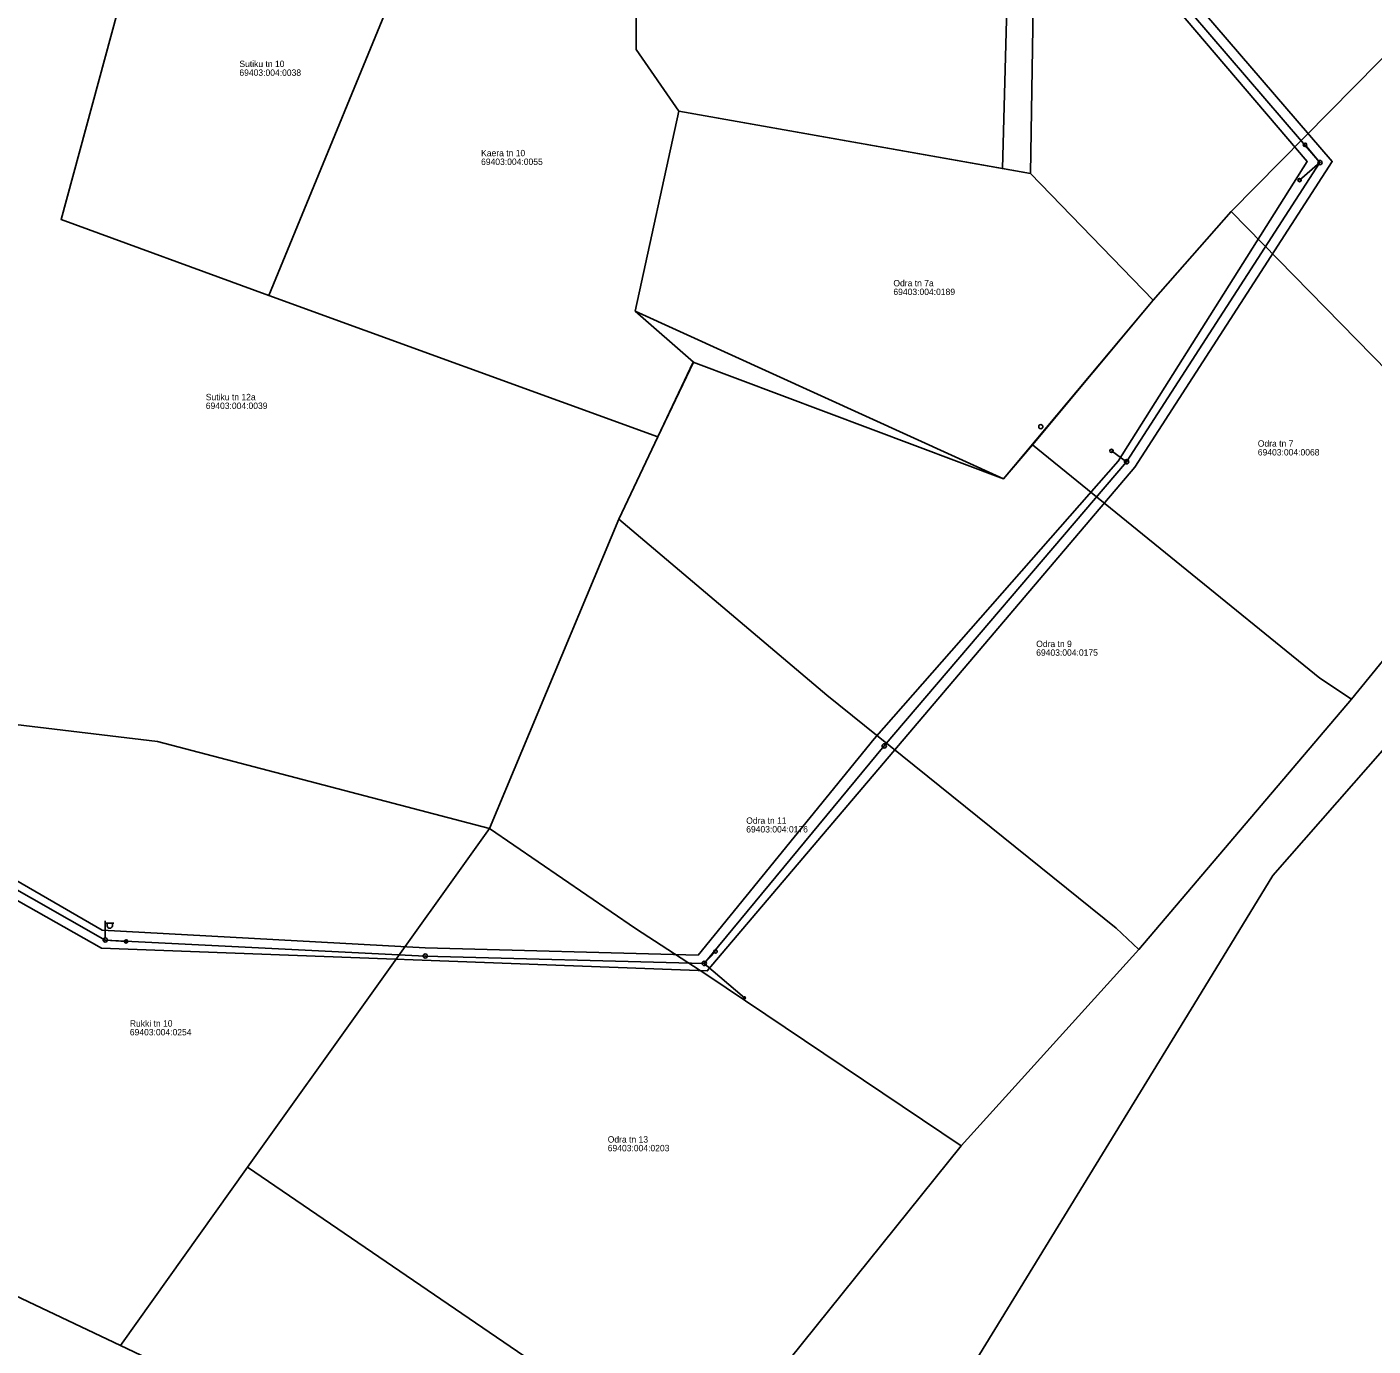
# Model space of a CAD drawing. Extents: x 640465 to 641489, y 6454078 to 6455382.
# Drawn here: x 641026.9 to 641185.1, y 6454533.5 to 6454688.6 of the extents above; entities that cross this region are included whole.
import ezdxf

# ---------------------------------------------------------------- set-up
doc = ezdxf.new("R2010")
doc.units = 0
for name, color, linetype in [('MOOTPIIR', 7, 'Continuous'), ('PIIR', 7, 'Continuous'), ('POST', 7, 'Continuous'), ('SIOHULIIN', 7, 'Continuous')]:
    doc.layers.add(name, color=color, linetype=linetype)

msp = doc.modelspace()

# ---------------------------------------------------------------- linework, layer by layer
at = {"layer": 'MOOTPIIR'}
for points in [[(641150.32, 6454707.67), (641180.34, 6454672.75), (641157.12, 6454636.84), (641106.85, 6454577.62), (641035.65, 6454580.31), (640954.28, 6454626.34), (640939.54, 6454692.77)], [(640941.93, 6454692.28), (640956.54, 6454628.24), (641035.71, 6454582.4), (641073.7, 6454580.34), (641105.78, 6454579.46), (641126.5, 6454604.89), (641155.18, 6454637.55), (641177.37, 6454672.78), (641147.57, 6454707.76)]]:
    msp.add_lwpolyline(points, dxfattribs=at)
at = {"layer": 'PIIR'}
for points in [[(641204.37, 6454702.89), (641197.36, 6454696.21), (641168.44, 6454666.88), (641159.27, 6454656.47), (641144.85, 6454671.37), (641145.46, 6454708.13), (641176.48, 6454736.52), (641178.39, 6454734.4)], [(641092.89, 6454716.24), (641098.64, 6454715.54), (641098.51, 6454685.94), (641103.5, 6454678.69), (641098.39, 6454655.19), (641105.23, 6454649.19), (641101.03, 6454640.4), (641055.32, 6454657.01), (641072.82, 6454699.59), (641092.75, 6454692.05)], [(641142.57, 6454709.88), (641141.56, 6454671.95), (641103.5, 6454678.69), (641098.51, 6454685.94), (641098.64, 6454715.54)], [(641043.06, 6454710.66), (641072.82, 6454699.59), (641055.32, 6454657.01), (641030.89, 6454665.95), (641038.22, 6454692.99)], [(641144.85, 6454671.37), (641141.56, 6454671.95), (641142.57, 6454709.88), (641145.46, 6454708.13)], [(641105.66, 6454518.48), (641136.7, 6454557.06), (641157.58, 6454580.16), (641182.59, 6454609.55), (641201.68, 6454632.96), (641227.14, 6454663.51), (641263.56, 6454706.01), (641244.65, 6454671.33), (641236.29, 6454655.32), (641232.83, 6454656.69), (641218.43, 6454640.23), (641173.33, 6454588.84), (641164.5, 6454574.36), (641116.53, 6454496.12), (641096.58, 6454505.65)], [(641201.68, 6454632.96), (641168.44, 6454666.88), (641197.36, 6454696.21), (641227.14, 6454663.51)], [(641038.22, 6454692.99), (641030.89, 6454665.95), (641055.32, 6454657.01), (641101.03, 6454640.4), (641096.45, 6454630.74), (641081.25, 6454594.37), (641042.25, 6454604.58), (640996.7, 6454610.02), (640996.41, 6454621.8), (641005.27, 6454647.96), (641007.83, 6454692.29)], [(641144.85, 6454671.37), (641159.27, 6454656.47), (641141.68, 6454635.45), (641098.39, 6454655.19), (641103.5, 6454678.69)], [(641182.59, 6454609.55), (641178.88, 6454612.03), (641145.09, 6454639.46), (641159.27, 6454656.47), (641168.44, 6454666.88), (641201.68, 6454632.96)], [(641141.68, 6454635.45), (641145.09, 6454639.46), (641178.88, 6454612.03), (641182.59, 6454609.55), (641157.58, 6454580.16), (641154.92, 6454582.65), (641120.93, 6454610.02), (641096.45, 6454630.74), (641101.03, 6454640.4), (641105.19, 6454649.18)], [(641120.93, 6454610.02), (641154.92, 6454582.65), (641157.58, 6454580.16), (641136.7, 6454557.06), (641106.8, 6454577.15), (641098.42, 6454582.6), (641081.25, 6454594.37), (641096.45, 6454630.74)], [(641042.25, 6454604.58), (641081.25, 6454594.37), (641052.8, 6454554.55), (641037.88, 6454533.6), (640999.12, 6454551.98), (640996.7, 6454610.02)], [(641098.42, 6454582.6), (641106.8, 6454577.15), (641136.7, 6454557.06), (641105.66, 6454518.48), (641052.8, 6454554.55), (641081.25, 6454594.37)], [(641105.66, 6454518.48), (641096.58, 6454505.65), (641037.88, 6454533.6), (641052.8, 6454554.55)]]:
    msp.add_lwpolyline(points, close=True, dxfattribs=at)
at = {"layer": 'POST'}
for p, q in [((641178.89, 6454672.63), (641177.13, 6454674.72)), ((641178.89, 6454672.63), (641176.49, 6454670.58)), ((641156.15, 6454637.47), (641154.38, 6454638.74)), ((641036.09, 6454581.51), (641036.09, 6454583.51)), ((641036.09, 6454583.26), (641037.09, 6454583.26)), ((641036.32, 6454582.94), (641036.32, 6454583.26)), ((641036.93, 6454582.94), (641036.93, 6454583.26)), ((641036.09, 6454581.26), (641038.54, 6454581.1)), ((641106.51, 6454578.51), (641107.83, 6454579.9)), ((641106.51, 6454578.51), (641111.23, 6454574.47))]:
    msp.add_line(p, q, dxfattribs=at)
for centre, radius in [((641177.13, 6454674.72), 0.2), ((641178.89, 6454672.63), 0.25), ((641178.89, 6454672.63), 0.0234), ((641176.49, 6454670.58), 0.2), ((641146.07, 6454641.6), 0.25), ((641154.38, 6454638.74), 0.2), ((641156.15, 6454637.47), 0.25), ((641156.15, 6454637.47), 0.0234), ((641127.67, 6454604.07), 0.25), ((641127.67, 6454604.07), 0.0234), ((641036.09, 6454581.26), 0.25), ((641036.09, 6454581.26), 0.0234), ((641038.54, 6454581.1), 0.2), ((641073.7, 6454579.38), 0.25), ((641107.83, 6454579.9), 0.2), ((641073.7, 6454579.38), 0.0234), ((641106.51, 6454578.51), 0.25), ((641106.51, 6454578.51), 0.0234), ((641111.23, 6454574.47), 0.125), ((641111.23, 6454574.47), 0.105), ((641111.23, 6454574.47), 0.0851), ((641111.23, 6454574.47), 0.0651), ((641111.23, 6454574.47), 0.0451), ((641111.23, 6454574.47), 0.0251), ((641111.23, 6454574.47), 0.00511)]:
    msp.add_circle(centre, radius, dxfattribs=at)
msp.add_arc((641036.62, 6454582.94), 0.306, 180, 0, dxfattribs=at)
at = {"layer": 'SIOHULIIN'}
msp.add_lwpolyline([(640940.72, 6454692.34), (640947.84, 6454660.65), (640955.63, 6454627.41), (640997.5, 6454603.21), (641036.09, 6454581.26), (641073.7, 6454579.38), (641106.51, 6454578.51), (641127.67, 6454604.07), (641156.15, 6454637.47), (641178.89, 6454672.63), (641148.71, 6454707.78)], dxfattribs=at)

# ---------------------------------------------------------------- texts
at = {"layer": 'PIIR'}
for s, p in [('Sutiku tn 10', (641051.86, 6454683.86)), ('69403:004:0038', (641051.86, 6454682.83)), ('69403:004:0055', (641080.27, 6454672.36)), ('Kaera tn 10', (641080.27, 6454673.38)), ('Odra tn 7a', (641128.74, 6454658.09)), ('69403:004:0189', (641128.74, 6454657.07)), ('Sutiku tn 12a', (641047.91, 6454644.7)), ('69403:004:0039', (641047.91, 6454643.68)), ('Odra tn 7', (641171.58, 6454639.24)), ('69403:004:0068', (641171.58, 6454638.21)), ('Odra tn 9', (641145.53, 6454615.69)), ('69403:004:0175', (641145.53, 6454614.67)), ('Odra tn 11', (641111.44, 6454594.92)), ('69403:004:0176', (641111.44, 6454593.9)), ('Rukki tn 10', (641038.98, 6454571.08)), ('69403:004:0254', (641038.98, 6454570.05)), ('Odra tn 13', (641095.16, 6454557.45)), ('69403:004:0203', (641095.16, 6454556.43))]:
    msp.add_text(s, height=0.75, dxfattribs=at).set_placement(p)

doc.saveas('drawing.dxf')
